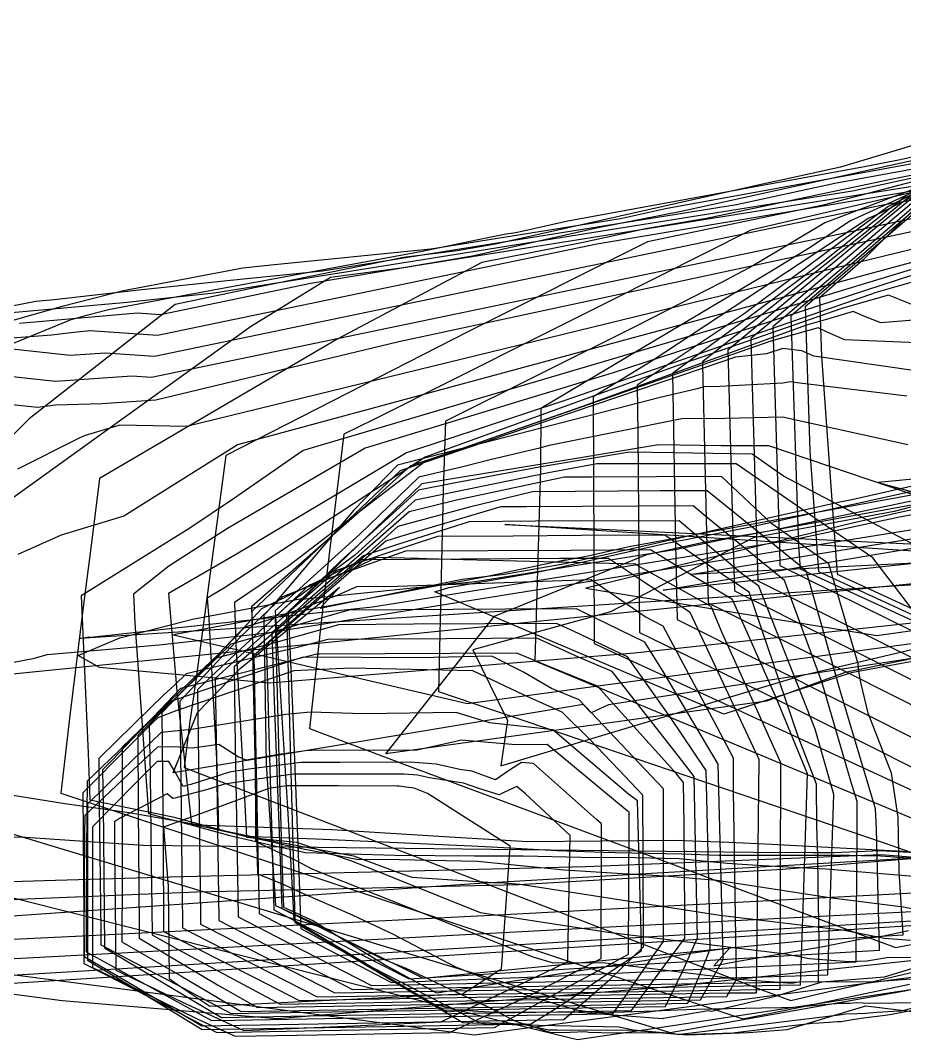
# Model space of a CAD drawing. Extents: x 0 to 174, y 0 to 36.
# Drawn here: x 59.19 to 84.94, y 0.09 to 29.75 of the extents above; entities that cross this region are included whole.
import ezdxf

# ---------------------------------------------------------------- set-up
doc = ezdxf.new("R2010")
doc.units = 0
doc.layers.get('0').update_dxf_attribs({"color": 1, "linetype": 'CONTINUOUS'})

msp = doc.modelspace()

# ---------------------------------------------------------------- linework, layer by layer
at = {"color": 4}
for points in [[(95.2233, 29.6962, 169.6), (84.1862, 24.1252, 169.6), (83.8994, 23.9945, 169.6), (77.5603, 19.8199, 169.6), (75.8729, 18.7957, 169.6), (75.8922, 14.2659, 169.6), (75.9034, 11.6144, 169.6), (85.942, 6.97779, 169.6)], [(95.0725, 29.7509, 172.8), (84.4442, 24.3208, 172.8), (80.261, 21.207, 172.8), (77.1464, 19.1381, 172.8), (77.1665, 17.7335, 172.8), (77.2222, 11.9378, 172.8), (80.7099, 10.2433, 172.8), (88.4642, 6.35794, 172.8)], [(90.2849, 27.068, 166.4), (83.3602, 23.9138, 166.4), (82.1364, 23.1079, 166.4), (81.0098, 22.4241, 166.4), (74.3437, 18.4516, 166.4), (74.3396, 16.72, 166.4), (74.1738, 11.1172, 166.4), (85.758, 6.28661, 166.4)], [(87.7534, 26.8819, 147.2), (83.0727, 25.4765, 147.2), (81.393, 25.1063, 147.2), (80.9762, 25.0249, 147.2), (73.0282, 23.2398, 147.2), (71.9145, 23.0484, 147.2), (70.3453, 22.8477, 147.2), (66.0125, 21.9683, 147.2), (63.7026, 21.4842, 147.2), (59.4475, 18.1539, 147.2), (57.6699, 16.376, 147.2)], [(89.3531, 26.4082, 163.2), (82.6108, 23.8603, 163.2), (80.5401, 22.6191, 163.2), (79.5847, 22.1179, 163.2), (77.1363, 20.8576, 163.2), (71.5677, 18.0894, 163.2), (71.5006, 16.071, 163.2), (71.3663, 10.2186, 163.2), (84.3457, 5.82067, 163.2), (87.443, 4.72563, 163.2)], [(87.6267, 26.6421, 198.4), (83.7219, 22.7691, 198.4), (82.4575, 21.6816, 198.4), (82.5141, 19.9681, 198.4), (82.9718, 13.6335, 198.4), (86.9791, 11.7909, 198.4)], [(85.7411, 25.8919, 144), (84.762, 25.6828, 144), (83.8142, 25.4939, 144), (75.1315, 23.9078, 144), (73.7008, 23.5865, 144), (73.5509, 23.5607, 144), (73.3397, 23.5337, 144), (72.7566, 23.4154, 144), (70.8954, 23.0253, 144), (63.3508, 21.6254, 144), (61.7574, 21.3244, 144), (61.1618, 21.1741, 144), (60.6615, 21.0319, 144), (58.0527, 19.9666, 144)], [(88.4153, 26.0106, 137.6), (82.903, 25.0037, 137.6), (80.0415, 24.3804, 137.6), (67.9908, 22.4542, 137.6), (65.2147, 22.1715, 137.6), (62.6429, 21.8953, 137.6), (60.1802, 21.6192, 137.6), (59.6398, 21.5707, 137.6), (58.4876, 21.3502, 137.6)], [(88.4148, 25.8986, 153.6), (84.5391, 25.1186, 153.6), (79.1734, 23.9866, 153.6), (77.4436, 23.6971, 153.6), (75.5738, 23.285, 153.6), (72.6286, 22.7096, 153.6), (68.4358, 20.4806, 153.6), (61.4937, 16.4232, 153.6), (61.2806, 14.7069, 153.6), (61.0162, 12.5935, 153.6), (60.6301, 9.52682, 153.6), (60.3684, 7.26146, 153.6), (78.4104, 1.29311, 153.6), (80.2302, 0.695194, 153.6), (81.9007, 1.03476, 153.6), (85.0794, 1.69879, 153.6)], [(87.1691, 26.0087, 188.8), (83.4129, 22.7808, 188.8), (81.1005, 20.8334, 188.8), (81.2909, 14.4036, 188.8), (81.3061, 13.89, 188.8), (85.2199, 11.9592, 188.8)], [(90.1845, 25.584, 128), (84.9307, 24.7442, 128), (75.9747, 23.236, 128), (63.1884, 20.5762, 128), (61.2285, 20.7148, 128), (60.7531, 20.6727, 128), (60.1002, 20.5905, 128), (54.3592, 20.1523, 128)], [(85.325, 25.7035, 150.4), (78.4834, 24.1957, 150.4), (75.9629, 23.7033, 150.4), (72.3557, 22.8931, 150.4), (70.2781, 22.536, 150.4), (68.2219, 22.2731, 150.4), (65.8929, 20.8314, 150.4), (57.7658, 14.9883, 150.4)], [(91.2862, 25.5535, 124.8), (84.3045, 24.3777, 124.8), (63.1005, 19.9668, 124.8), (61.6617, 20.0686, 124.8), (60.6476, 19.9996, 124.8), (58.1418, 20.2659, 124.8)], [(87.8353, 25.7428, 134.4), (83.4225, 24.7816, 134.4), (64.8383, 21.8111, 134.4), (63.9367, 21.7192, 134.4), (63.1014, 21.6295, 134.4), (62.3016, 21.5398, 134.4), (58.8327, 21.2289, 134.4)], [(86.1147, 25.7523, 140.8), (77.9706, 24.2646, 140.8), (76.6606, 23.9792, 140.8), (71.1432, 23.0973, 140.8), (66.4927, 22.6237, 140.8), (65.6734, 22.5357, 140.8), (62.1925, 21.878, 140.8), (60.4055, 21.4273, 140.8), (58.9046, 21.0005, 140.8)], [(86.6241, 25.6711, 185.6), (81.1053, 21.027, 185.6), (80.4632, 20.4954, 185.6), (80.5025, 19.1001, 185.6), (80.6632, 13.4447, 185.6), (86.1584, 10.7025, 185.6)], [(86.2858, 25.3456, 156.8), (82.5698, 24.375, 156.8), (77.456, 23.3061, 156.8), (72.2444, 20.6962, 156.8), (65.1736, 17.0861, 156.8), (64.3117, 10.6114, 156.8), (64.1141, 9.28035, 156.8), (63.9605, 8.01259, 156.8), (80.75, 1.54402, 156.8), (81.6231, 1.22821, 156.8), (82.475, 1.42864, 156.8), (84.0639, 1.7939, 156.8), (94.3194, 4.20702, 156.8)], [(86.0791, 25.333, 182.4), (83.7864, 23.4589, 182.4), (79.7924, 20.1572, 182.4), (79.9501, 14.4108, 182.4), (79.9842, 13.1518, 182.4), (91.0472, 7.59928, 182.4)], [(86.5559, 25.3771, 192), (81.6284, 21.1388, 192), (81.8489, 14.4613, 192), (81.8973, 13.7914, 192), (90.407, 9.87839, 192)], [(90.2556, 25.0709, 121.6), (82.8232, 23.4786, 121.6), (63.0125, 19.3575, 121.6), (62.4412, 19.3979, 121.6), (60.2191, 19.2467, 121.6), (54.7285, 19.8302, 121.6)], [(86.8035, 25.1828, 131.2), (70.7049, 22.6095, 131.2), (67.645, 22.0942, 131.2), (63.2763, 21.1855, 131.2), (62.6067, 21.2328, 131.2), (59.169, 20.9283, 131.2)], [(86.0272, 24.944, 160), (80.4574, 23.6449, 160), (76.3589, 21.5796, 160), (74.2732, 20.5376, 160), (69.4879, 18.139, 160), (68.6078, 17.7132, 160), (68.0264, 12.9425, 160), (67.6081, 9.1424, 160), (70.5119, 8.04493, 160), (77.6513, 5.3928, 160), (84.6727, 2.77512, 160), (85.5014, 2.92502, 160)], [(85.5341, 24.9956, 179.2), (83.9203, 23.6765, 179.2), (79.1984, 19.9333, 179.2), (79.0764, 19.8359, 179.2), (79.053, 19.8185, 179.2), (79.0549, 19.7377, 179.2), (79.2145, 12.804, 179.2), (83.3317, 10.7437, 179.2), (90.3807, 7.19141, 179.2)], [(84.9891, 24.6582, 176), (82.5633, 22.72, 176), (80.6165, 21.2703, 176), (78.1771, 19.4788, 176), (78.2688, 14.508, 176), (78.3115, 12.3169, 176), (88.2352, 7.34301, 176)], [(89.2477, 24.4774, 118.4), (70.2078, 20.3962, 118.4), (63.1382, 18.697, 118.4), (61.5664, 18.5923, 118.4), (60.2183, 18.5513, 118.4), (59.6937, 18.4858, 118.4), (55.5291, 18.9252, 118.4)], [(85.1389, 24.0731, 195.2), (82.0429, 21.4102, 195.2), (82.1815, 17.2147, 195.2), (82.4346, 13.7125, 195.2), (90.5708, 9.97118, 195.2)], [(85.455, 23.1603, 115.2), (81.7493, 22.254, 115.2), (64.0338, 17.9314, 115.2), (62.0866, 17.9756, 115.2), (61.0488, 17.6578, 115.2), (60.8866, 17.5859, 115.2), (59.1062, 16.6931, 115.2)], [(85.9311, 22.9187, 112), (65.5187, 17.4003, 112), (65.4045, 17.3283, 112), (62.2084, 15.3262, 112), (60.3807, 14.7664, 112), (59.1155, 14.2058, 112)], [(86.1984, 22.8222, 108.8), (80.6924, 21.1574, 108.8), (67.4299, 17.2353, 108.8), (65.4012, 15.8261, 108.8), (64.1254, 14.9689, 108.8), (60.9603, 13.0075, 108.8), (61.165, 8.42561, 108.8), (61.2107, 7.07042, 108.8), (63.6364, 6.57277, 108.8), (64.4959, 6.34118, 108.8), (65.7306, 6.00739, 108.8), (67.7946, 5.93425, 108.8), (72.3287, 5.72883, 108.8), (72.9084, 5.69725, 108.8), (74.8245, 5.59492, 108.8), (76.1701, 5.54023, 108.8), (76.5136, 5.53531, 108.8), (78.4514, 5.49457, 108.8), (79.528, 5.4607, 108.8), (80.4069, 5.45588, 108.8), (83.2407, 5.45856, 108.8), (83.3295, 5.45802, 108.8), (83.6695, 5.45037, 108.8), (83.9856, 5.44852, 108.8), (84.2388, 5.44246, 108.8), (84.5196, 5.41471, 108.8), (84.7259, 5.40144, 108.8), (86.1041, 5.32551, 108.8)], [(85.1694, 22.3317, 105.6), (76.4512, 19.4973, 105.6), (69.2344, 17.3007, 105.6), (65.2246, 14.9592, 105.6), (63.5155, 13.8643, 105.6), (62.4841, 13.0492, 105.6), (62.5304, 12.2131, 105.6), (62.9187, 6.67093, 105.6), (63.2081, 6.59124, 105.6), (63.5803, 6.50014, 105.6), (63.7433, 6.45702, 105.6), (65.2924, 6.03007, 105.6), (66.5933, 5.72493, 105.6), (67.2732, 5.58279, 105.6), (67.3681, 5.56142, 105.6), (67.4804, 5.53632, 105.6), (70.106, 5.45372, 105.6), (72.4146, 5.44106, 105.6), (73.3831, 5.44198, 105.6), (73.8268, 5.43924, 105.6), (75.5257, 5.40101, 105.6), (77.1048, 5.39178, 105.6), (78.3701, 5.36152, 105.6), (79.7728, 5.22285, 105.6), (80.8037, 5.15658, 105.6), (82.6434, 5.05523, 105.6), (85.1939, 4.84535, 105.6)], [(85.4919, 22.2256, 102.4), (84.7535, 22.0163, 102.4), (84.1401, 21.8429, 102.4), (75.0485, 18.6917, 102.4), (70.4391, 17.1699, 102.4), (65.4345, 14.1853, 102.4), (63.5032, 13.0719, 102.4), (63.7564, 10.1262, 102.4), (64.1797, 6.36197, 102.4), (64.2618, 6.34573, 102.4), (64.3076, 6.33657, 102.4), (64.3241, 6.33322, 102.4), (64.5292, 6.28852, 102.4), (67.382, 5.65413, 102.4), (68.9898, 5.34226, 102.4), (70.2241, 5.33505, 102.4), (72.5014, 5.28058, 102.4), (75.0261, 5.03099, 102.4), (76.8814, 4.91172, 102.4), (77.965, 4.85203, 102.4), (79.4672, 4.72841, 102.4), (82.818, 4.21129, 102.4), (84.9034, 3.95654, 102.4), (86.5464, 3.63285, 102.4)], [(85.293, 21.4292, 99.2), (84.853, 21.5984, 99.2), (84.4674, 21.7518, 99.2), (83.8173, 21.5679, 99.2), (83.1091, 21.3623, 99.2), (78.3069, 19.6969, 99.2), (70.9769, 17.0402, 99.2), (65.1336, 13.2422, 99.2), (64.6332, 12.9412, 99.2), (64.6762, 12.3381, 99.2), (64.726, 11.4199, 99.2), (64.9089, 8.06702, 99.2), (64.9593, 6.20808, 99.2), (66.6326, 5.85436, 99.2), (68.8908, 5.43881, 99.2), (70.2793, 4.92473, 99.2), (70.5881, 4.81928, 99.2), (72.9592, 4.66686, 99.2), (73.2866, 4.64883, 99.2), (73.7404, 4.61148, 99.2), (79.5616, 3.71312, 99.2), (83.1844, 3.27057, 99.2), (84.353, 3.04035, 99.2), (85.105, 2.98418, 99.2)], [(87.4724, 21.2105, 96), (84.2463, 20.9464, 96), (83.7946, 21.1259, 96), (83.4429, 21.2779, 96), (82.6919, 21.0602, 96), (82.0774, 20.8852, 96), (75.5306, 18.504, 96), (70.9779, 16.9115, 96), (67.0045, 13.8741, 96), (65.423, 12.8111, 96), (65.4613, 11.5878, 96), (65.7093, 7.2994, 96), (65.7744, 5.9813, 96), (67.2353, 5.83955, 96), (68.8365, 5.29264, 96), (72.5842, 3.7892, 96), (76.3052, 3.21495, 96), (81.4654, 2.5846, 96), (82.1595, 2.44785, 96), (83.3175, 2.36137, 96), (83.84, 2.38039, 96), (84.4738, 2.49337, 96), (85.9057, 2.4835, 96)], [(85.5277, 20.355, 92.8), (83.201, 20.4571, 92.8), (82.7062, 20.6717, 92.8), (82.4184, 20.804, 92.8), (81.56, 20.5594, 92.8), (81.0447, 20.413, 92.8), (73.3178, 17.7297, 92.8), (71.8062, 17.2076, 92.8), (70.5492, 16.7835, 92.8), (69.3326, 15.683, 92.8), (65.9191, 12.6815, 92.8), (66.0327, 8.90039, 92.8), (66.041, 5.85648, 92.8), (67.1988, 5.30786, 92.8), (67.6966, 5.04865, 92.8), (74.1084, 2.49908, 92.8), (74.7079, 2.32608, 92.8), (76.1553, 2.33731, 92.8), (79.7464, 1.89863, 92.8), (79.966, 1.85535, 92.8), (81.5299, 1.73856, 92.8), (81.7041, 1.7449, 92.8), (81.9155, 1.78258, 92.8), (83.9679, 1.76842, 92.8), (85.1265, 1.85457, 92.8)], [(85.2551, 19.5498, 89.6), (82.2902, 19.9795, 89.6), (81.9476, 20.1332, 89.6), (81.3949, 20.2015, 89.6), (80.9117, 20.0494, 89.6), (80.0096, 19.9525, 89.6), (78.4743, 19.4223, 89.6), (70.2734, 16.6553, 89.6), (70.254, 16.6377, 89.6), (65.9326, 12.5527, 89.6), (65.9397, 12.1433, 89.6), (65.9509, 11.3339, 89.6), (66.0378, 7.44098, 89.6), (66.0933, 4.91086, 89.6), (66.8658, 4.6022, 89.6), (67.2495, 4.42007, 89.6), (68.849, 3.7225, 89.6), (70.0257, 3.16492, 89.6), (71.8638, 2.20782, 89.6), (74.0219, 1.34967, 89.6), (75.3758, 0.958987, 89.6), (75.7928, 0.898927, 89.6), (76.2107, 0.872062, 89.6), (76.4709, 0.891313, 89.6), (77.647, 0.931632, 89.6), (78.3284, 0.954994, 89.6), (78.8571, 0.973117, 89.6), (80.7656, 1.01223, 89.6), (81.3551, 1.02431, 89.6), (81.6895, 1.03116, 89.6), (82.7027, 1.11967, 89.6), (83.0595, 1.15084, 89.6), (83.3528, 1.1517, 89.6), (83.5389, 1.16553, 89.6), (83.9246, 1.15345, 89.6), (84.6303, 1.15564, 89.6), (85.2213, 1.16706, 89.6)], [(84.9998, 18.8137, 86.4), (81.8134, 19.2039, 86.4), (81.6184, 19.2279, 86.4), (81.3867, 19.1912, 86.4), (79.5573, 19.0987, 86.4), (79.1048, 19.0855, 86.4), (78.8948, 19.0304, 86.4), (77.8215, 18.778, 86.4), (70.1731, 16.8064, 86.4), (68.9027, 15.5003, 86.4), (66.6537, 12.8449, 86.4), (66.2836, 12.4352, 86.4), (66.3533, 8.11451, 86.4), (66.6245, 3.99252, 86.4), (67.724, 3.48771, 86.4), (68.4862, 3.07319, 86.4), (69.7186, 2.44775, 86.4), (70.3999, 2.17555, 86.4), (72.3825, 1.23449, 86.4), (72.6533, 1.11639, 86.4), (72.8526, 1.02198, 86.4), (73.5895, 0.638261, 86.4), (73.9855, 0.496428, 86.4), (74.3041, 0.429612, 86.4), (74.5719, 0.373454, 86.4), (74.8284, 0.372739, 86.4), (76.9823, 0.364018, 86.4), (77.0396, 0.364725, 86.4), (77.0405, 0.364736, 86.4), (78.3436, 0.247007, 86.4), (78.3485, 0.246564, 86.4), (78.4023, 0.248336, 86.4), (79.1223, 0.335259, 86.4), (83.0326, 0.811647, 86.4), (83.2305, 0.835751, 86.4), (83.5648, 0.848375, 86.4), (83.7974, 0.864089, 86.4), (84.1247, 0.886208, 86.4), (84.7801, 0.926372, 86.4), (84.8154, 0.928535, 86.4), (84.839, 0.932141, 86.4), (85.5115, 1.09955, 86.4)], [(85.029, 17.3952, 83.2), (81.3806, 18.2078, 83.2), (79.7147, 18.169, 83.2), (78.4555, 18.1545, 83.2), (74.5914, 17.3792, 83.2), (74.2649, 17.2947, 83.2), (72.8668, 16.9661, 83.2), (72.0729, 16.7577, 83.2), (70.7893, 16.4559, 83.2), (69.0667, 14.7847, 83.2), (66.6146, 12.5639, 83.2), (66.9729, 6.82656, 83.2), (67.0887, 4.83407, 83.2), (67.1565, 3.56065, 83.2), (67.611, 3.28467, 83.2), (67.8886, 3.12435, 83.2), (69.4463, 2.18751, 83.2), (71.0514, 1.36748, 83.2), (71.5327, 1.11197, 83.2), (71.7627, 1.00636, 83.2), (72.5399, 0.583711, 83.2), (73.8881, 0.546144, 83.2), (74.5403, 0.321239, 83.2), (74.6439, 0.299338, 83.2), (75.2014, 0.302307, 83.2), (75.6408, 0.322998, 83.2), (75.7396, 0.302249, 83.2), (76.4743, 0.284424, 83.2), (77.478, 0.296812, 83.2), (77.7956, 0.300732, 83.2), (78.3365, 0.251868, 83.2), (78.4702, 0.239785, 83.2), (79.9356, 0.288105, 83.2), (81.6647, 0.496831, 83.2), (82.2542, 0.567999, 83.2), (82.4474, 0.581056, 83.2), (82.7427, 0.601009, 83.2), (82.9717, 0.615044, 83.2), (83.0815, 0.621772, 83.2), (83.4736, 0.681545, 83.2), (83.7366, 0.72163, 83.2), (84.4468, 0.810464, 83.2), (85.2758, 0.967012, 83.2)], [(85.7128, 15.7736, 80), (80.9828, 17.3662, 80), (79.6008, 17.369, 80), (77.769, 17.3961, 80), (75.4416, 17.0153, 80), (70.8776, 16.264, 80), (67.3788, 12.8903, 80), (66.985, 12.5279, 80), (67.0352, 11.5109, 80), (67.1143, 9.71618, 80), (67.281, 5.50691, 80), (67.3561, 3.31929, 80), (68.6098, 2.64666, 80), (72.077, 0.591946, 80), (72.6118, 0.568664, 80), (72.7309, 0.546407, 80), (74.2831, 0.507588, 80), (76.6259, 0.461286, 80), (77.0424, 0.374818, 80), (78.2234, 0.265129, 80), (78.3582, 0.236645, 80), (78.4191, 0.244894, 80), (78.47, 0.235733, 80), (78.5507, 0.23673, 80), (78.592, 0.233006, 80), (78.8764, 0.242387, 80), (80.3905, 0.292312, 80), (81.5172, 0.38335, 80), (83.8041, 1.07502, 80), (85.1572, 0.912052, 80)], [(85.533, 14.3264, 76.8), (81.4096, 16.4909, 76.8), (80.5022, 17.1281, 76.8), (78.2084, 17.166, 76.8), (76.9297, 17.1871, 76.8), (74.3007, 16.7494, 76.8), (71.769, 16.2783, 76.8), (70.7864, 16.0782, 76.8), (68.5069, 14.0011, 76.8), (66.9395, 12.4928, 76.8), (67.0132, 10.0321, 76.8), (67.1788, 3.94497, 76.8), (67.1861, 3.61574, 76.8), (67.188, 3.50271, 76.8), (67.2872, 3.44043, 76.8), (67.3254, 3.41865, 76.8), (71.6155, 0.90285, 76.8), (72.1115, 0.942167, 76.8), (72.359, 0.925201, 76.8), (72.8676, 0.897268, 76.8), (75.4383, 0.892114, 76.8), (77.8877, 0.704036, 76.8), (77.9137, 0.709695, 76.8), (79.2163, 0.938417, 76.8), (79.3189, 0.919852, 76.8), (81.1762, 1.35847, 76.8), (82.5344, 1.77067, 76.8), (84.3494, 1.91732, 76.8), (85.6502, 2.31072, 76.8)], [(86.7866, 10.4803, 73.6), (84.0105, 14.1057, 73.6), (82.3271, 15.2667, 73.6), (80.0373, 16.8464, 73.6), (79.4672, 16.8459, 73.6), (75.9735, 16.8423, 73.6), (74.57, 16.5811, 73.6), (70.6888, 15.7909, 73.6), (68.9185, 14.1778, 73.6), (67.0807, 12.8178, 73.6), (66.6096, 12.3908, 73.6), (66.7053, 8.64905, 73.6), (66.7749, 6.3116, 73.6), (66.8065, 5.29626, 73.6), (66.8509, 3.94158, 73.6), (67.7267, 3.54218, 73.6), (68.5518, 3.03174, 73.6), (69.8388, 2.25019, 73.6), (71.3119, 1.4512, 73.6), (73.188, 1.74077, 73.6), (78.8372, 2.62719, 73.6), (79.8442, 2.76137, 73.6), (79.3805, 2.23706, 73.6), (80.036, 2.36484, 73.6), (82.5664, 2.80041, 73.6), (83.6813, 3.02453, 73.6), (84.2878, 3.10313, 73.6), (85.0464, 3.26823, 73.6)], [(90.9267, 12.1639, 150.4), (83.3778, 10.7682, 150.4), (79.6767, 9.56067, 150.4), (71.2615, 13.1257, 150.4), (71.6712, 13.2484, 150.4), (74.2447, 13.6935, 150.4), (77.9156, 14.517, 150.4), (80.4456, 15.0114, 150.4), (87.1763, 16.4962, 150.4)], [(88.5714, 12.5746, 140.8), (77.0712, 11.3407, 140.8), (66.4493, 10.4584, 140.8), (61.4974, 10.9196, 140.8), (60.872, 11.2691, 140.8), (62.0894, 11.7776, 140.8), (62.9216, 12, 140.8), (64.2015, 12.3298, 140.8), (67.3404, 12.9219, 140.8), (67.4893, 12.9174, 140.8), (72.4325, 13.4256, 140.8), (78.3049, 14.3615, 140.8), (79.7692, 14.6745, 140.8), (87.9, 16.1597, 140.8)], [(94.8987, 13.9436, 137.6), (60.9288, 11.7601, 137.6), (61.1903, 11.8139, 137.6), (61.2418, 11.7971, 137.6), (63.7202, 12.075, 137.6), (66.2416, 12.3457, 137.6), (69.4465, 12.6828, 137.6), (81.7064, 14.6425, 137.6), (84.7908, 15.3065, 137.6), (90.249, 16.3031, 137.6)], [(86.0397, 11.3129, 147.2), (76.3168, 9.83694, 147.2), (75.8089, 9.59507, 147.2), (75.5773, 9.84305, 147.2), (63.6402, 7.85548, 147.2), (64.3527, 9.60509, 147.2), (65.5951, 10.8935, 147.2), (68.482, 13.2584, 147.2), (67.9255, 12.6492, 147.2), (72.0578, 13.4897, 147.2), (73.2902, 13.6349, 147.2), (75.0557, 13.9449, 147.2), (83.0481, 15.7398, 147.2), (83.3963, 15.8062, 147.2), (85.6307, 16.3134, 147.2)], [(89.3036, 12.1716, 144), (72.2104, 9.86627, 144), (63.6465, 11.8646, 144), (63.7029, 11.8874, 144), (65.114, 12.1527, 144), (72.6968, 13.5598, 144), (74.719, 13.982, 144), (75.0741, 14.0557, 144), (74.9442, 14.0266, 144), (75.7674, 14.1754, 144), (76.9173, 14.4394, 144), (85.5607, 16.0182, 144)], [(58.1786, 7.33191, 112), (60.485, 6.96161, 112), (62.3567, 6.69669, 112), (64.4013, 6.33877, 112), (64.8741, 6.32498, 112), (68.2619, 6.20852, 112), (71.531, 6.00141, 112), (73.9658, 5.85943, 112), (78.2285, 5.89257, 112), (79.8218, 5.8361, 112), (81.0726, 5.77944, 112), (81.2325, 5.77072, 112), (84.8954, 5.57512, 112), (85.8492, 5.48083, 112)], [(57.1238, 6.63514, 150.4), (59.9814, 5.76673, 150.4), (78.1105, 0.300655, 150.4), (85.0501, 1.52675, 150.4)], [(52.7881, 6.1192, 115.2), (59.3457, 5.98493, 115.2), (62.7679, 5.74432, 115.2), (80.5392, 5.54559, 115.2), (82.2789, 5.53851, 115.2), (82.8813, 5.53631, 115.2), (84.2238, 5.59481, 115.2), (93.4404, 5.07195, 115.2), (95.7788, 4.8697, 115.2), (98.3579, 4.53327, 115.2), (103.598, 4.38652, 115.2), (104.692, 4.33246, 115.2), (110.412, 3.06716, 115.2), (113.894, 2.37599, 115.2), (122.451, 0.761479, 115.2), (126.272, 0.717859, 115.2), (130.129, 0.777793, 115.2), (133.581, 0.845946, 115.2), (138.002, 2.85352, 115.2)], [(53.7326, 3.95315, 121.6), (64.3183, 4.39344, 121.6), (73.7038, 4.60223, 121.6), (81.3791, 5.05343, 121.6), (85.4766, 5.39065, 121.6), (91.4858, 5.2533, 121.6), (94.6508, 5.01558, 121.6), (96.5692, 4.94429, 121.6), (97.7133, 4.92101, 121.6), (98.2037, 4.93234, 121.6), (98.6771, 4.94331, 121.6), (99.6065, 4.7949, 121.6), (101.658, 4.6972, 121.6), (102.695, 4.64942, 121.6), (120.25, 1.57028, 121.6), (120.591, 1.51031, 121.6), (120.798, 1.46734, 121.6), (130.261, 1.2999, 121.6), (131.149, 1.28814, 121.6), (134.415, 2.65948, 121.6), (139.133, 4.62002, 121.6)], [(54.088, 5.44903, 147.2), (73.2585, 0.616503, 147.2), (75.4126, 0.089874, 147.2), (77.7353, 0.429844, 147.2), (87.55, 1.92011, 147.2)], [(56.5937, 3.52894, 124.8), (72.4051, 4.63028, 124.8), (87.2206, 5.49529, 124.8), (91.2236, 5.34655, 124.8), (95.12, 5.26727, 124.8), (96.7902, 5.30583, 124.8), (98.4025, 5.34319, 124.8), (98.9927, 5.24895, 124.8), (100.545, 4.84571, 124.8), (104.8, 4.11028, 124.8), (106.544, 3.86717, 124.8), (111.143, 3.16425, 124.8), (113.957, 2.69929, 124.8), (117.204, 2.14165, 124.8), (120.202, 1.64066, 124.8), (126.327, 1.67379, 124.8), (130.732, 1.63034, 124.8), (135.23, 3.5453, 124.8), (138.59, 4.9816, 124.8)], [(57.9891, 4.65983, 118.4), (59.8879, 4.71714, 118.4), (63.5555, 4.82911, 118.4), (75.652, 5.12313, 118.4), (84.2505, 5.47804, 118.4), (87.0438, 5.2563, 118.4), (97.715, 4.67127, 118.4), (97.9801, 4.65722, 118.4), (98.7745, 4.63385, 118.4), (103.936, 4.4631, 118.4), (105.624, 4.16655, 118.4), (106.998, 3.88126, 118.4), (112.978, 2.75146, 118.4), (121.522, 1.11815, 118.4), (130.185, 1.0204, 118.4), (132.253, 1.00179, 118.4), (133.395, 1.54042, 118.4), (139.68, 4.20321, 118.4)], [(51.1363, 2.63399, 128), (61.1958, 3.12263, 128), (73.4674, 3.73915, 128), (98.2152, 5.04589, 128), (98.9414, 5.02539, 128), (99.4052, 5.0027, 128), (99.7626, 4.90987, 128), (115.436, 2.20066, 128), (119.235, 1.67111, 128), (122.929, 1.6726, 128), (129.87, 1.66373, 128), (132.309, 2.70876, 128), (138.037, 5.21704, 128)], [(51.0001, 2.0221, 131.2), (76.1583, 3.35898, 131.2), (94.171, 4.27548, 131.2), (99.6195, 4.53865, 131.2), (113.564, 2.18045, 131.2), (117.608, 1.49542, 131.2), (125.002, 1.39843, 131.2), (128.729, 1.34093, 131.2), (134.54, 3.69487, 131.2), (137.458, 4.85239, 131.2)], [(58.3476, 1.69347, 137.6), (61.5628, 1.90122, 137.6), (95.5298, 4.08457, 137.6), (99.0675, 4.302, 137.6), (99.3499, 4.32259, 137.6), (99.6067, 4.34455, 137.6), (99.9226, 4.27019, 137.6), (100.529, 4.12652, 137.6), (110.34, 1.78402, 137.6), (112.656, 1.29308, 137.6), (120.495, 1.19708, 137.6), (123.586, 1.15603, 137.6), (126.243, 1.12075, 137.6), (135.269, 4.21424, 137.6), (136.418, 4.61418, 137.6)], [(50.5648, 1.45952, 134.4), (91.0854, 3.90453, 134.4)], [(51.1079, 2.45374, 140.8), (60.4073, 1.22343, 140.8), (66.6731, 0.703708, 140.8), (77.9899, 1.62673, 140.8), (89.6331, 2.87527, 140.8)], [(58.8897, 1.99231, 144), (72.4017, 0.232794, 144), (90.5846, 2.62179, 144)]]:
    msp.add_polyline3d(points, dxfattribs=at)
for points in [[(88.0807, 16.3903, 169.6), (88.6178, 16.7329, 169.6), (84.1669, 16.3046, 169.6), (89.5963, 14.829, 169.6), (88.9116, 14.6229, 169.6), (93.9686, 14.7107, 169.6), (95.1242, 14.6763, 169.6), (107.37, 16.163, 169.6), (118.335, 17.4234, 169.6), (119.226, 17.8172, 169.6), (120.342, 19.5181, 169.6), (113.146, 23.4534, 169.6), (111.983, 23.1764, 169.6), (105.75, 24.056, 169.6), (104.993, 24.2057, 169.6), (102.436, 23.5235, 169.6), (99.0745, 21.9397, 169.6)], [(88.4834, 16.2589, 160), (83.4238, 15.1206, 160), (75.6567, 13.227, 160), (84.1321, 11.8463, 160), (86.1178, 12.1284, 160), (91.7917, 13.0258, 160), (97.2829, 13.7133, 160), (108.835, 13.4812, 160), (116.231, 13.3543, 160), (118.55, 13.1341, 160), (118.901, 13.6972, 160), (118.833, 18.4353, 160), (116.244, 19.4483, 160), (113.297, 21.3297, 160), (105.652, 22.4204, 160), (104.195, 22.6433, 160), (103.236, 22.8616, 160), (101.351, 21.714, 160), (97.7055, 19.8478, 160), (92.2136, 17.6359, 160)], [(119.221, 15.9111, 156.8), (118.079, 18.6231, 156.8), (111.994, 20.666, 156.8), (103.799, 22.0192, 156.8), (102.013, 21.4084, 156.8), (97.4149, 19.1035, 156.8), (93.5677, 17.6614, 156.8), (88.4665, 16.4617, 156.8), (84.6285, 15.462, 156.8), (80.5261, 14.6891, 156.8), (76.3772, 12.5353, 156.8), (72.3634, 11.4305, 156.8), (73.3762, 9.38109, 156.8), (73.1793, 8.05525, 156.8), (81.9748, 10.6998, 156.8), (92.2678, 13.1217, 156.8), (98.2405, 14.0503, 156.8), (110.754, 12.2944, 156.8), (119.131, 11.2576, 156.8), (119.204, 11.9887, 156.8)], [(77.436, 14.2044, 153.6), (79.2171, 14.5987, 153.6), (80.9943, 14.8976, 153.6), (86.4171, 16.0413, 153.6), (90.2634, 16.8152, 153.6), (92.1828, 17.2207, 153.6), (95.9102, 18.2537, 153.6), (101.004, 20.5629, 153.6), (103.57, 21.4487, 153.6), (108.225, 20.5755, 153.6), (112.355, 20.0188, 153.6), (118.488, 16.9901, 153.6), (119.586, 15.8345, 153.6), (120.266, 14.673, 153.6), (121.06, 10.3603, 153.6), (108.717, 12.3347, 153.6), (103.159, 13.1546, 153.6), (98.2042, 13.7612, 153.6), (93.5273, 12.8992, 153.6), (83.2058, 10.7771, 153.6), (80.9144, 9.93951, 153.6), (69.832, 8.4088, 153.6), (72.9931, 12.4086, 153.6)], [(85.1079, 14.9235, 134.4), (89.8337, 15.9433, 134.4), (92.6012, 16.4472, 134.4), (96.1361, 16.8473, 134.4), (99.6369, 17.0247, 134.4), (107.898, 15.9511, 134.4), (112.175, 15.0651, 134.4), (119.133, 14.5093, 134.4), (121.987, 14.4333, 134.4), (122.554, 13.8306, 134.4), (123.598, 13.4233, 134.4), (123.82, 13.0678, 134.4), (115.934, 11.4303, 134.4), (113.88, 11.8207, 134.4), (100.523, 14.3102, 134.4), (90.4969, 13.8883, 134.4), (55.2882, 10.3585, 134.4), (59.6051, 11.1941, 134.4), (59.9708, 11.2928, 134.4), (63.236, 11.5825, 134.4), (64.192, 11.688, 134.4), (64.9762, 11.7723, 134.4), (66.3911, 11.9312, 134.4)], [(84.5576, 7.84813, 70.4), (83.872, 9.58781, 70.4), (83.6674, 10.4442, 70.4), (83.6045, 10.8013, 70.4), (83.5829, 11.0259, 70.4), (82.7349, 13.9324, 70.4), (81.0743, 15.1026, 70.4), (79.6044, 16.4766, 70.4), (75.8214, 16.462, 70.4), (75.0318, 16.4581, 70.4), (71.8865, 15.7915, 70.4), (70.5103, 15.4538, 70.4), (67.4562, 12.7817, 70.4), (66.5104, 11.9356, 70.4), (66.572, 10.216, 70.4), (66.651, 8.14066, 70.4), (66.7334, 5.84876, 70.4), (66.8035, 3.90079, 70.4), (70.2992, 2.19091, 70.4), (70.924, 1.87736, 70.4), (81.8511, 2.95844, 70.4), (84.8916, 3.14275, 70.4), (84.779, 4.98147, 70.4), (84.7483, 6.56449, 70.4)], [(88.5535, 15.2121, 131.2), (95.4997, 16.2453, 131.2), (99.9633, 16.4869, 131.2), (108.773, 15.2554, 131.2), (112.529, 14.5514, 131.2), (120.416, 13.976, 131.2), (122.285, 14.0131, 131.2), (124.131, 12.9473, 131.2), (123.603, 13.435, 131.2), (125.324, 11.8692, 131.2), (126.019, 11.9349, 131.2), (125.143, 11.5205, 131.2), (118.298, 11.5949, 131.2), (115.253, 12.1617, 131.2), (100.707, 14.6032, 131.2), (93.6627, 14.3858, 131.2), (78.6909, 13.624, 131.2)], [(83.0572, 10.2517, 67.2), (82.1663, 13.4015, 67.2), (82.1305, 13.5288, 67.2), (82.1227, 13.5816, 67.2), (82.0664, 13.7245, 67.2), (81.9566, 13.8249, 67.2), (79.1872, 16.0632, 67.2), (77.8291, 16.0557, 67.2), (74.1067, 16.0286, 67.2), (72.2655, 15.5875, 67.2), (70.1857, 15.0264, 67.2), (68.618, 13.6267, 67.2), (66.3481, 11.6039, 67.2), (66.3847, 10.4518, 67.2), (66.4299, 8.98091, 67.2), (66.5152, 6.01464, 67.2), (66.5746, 3.86918, 67.2), (67.6179, 3.32536, 67.2), (70.5141, 1.86306, 67.2), (77.9655, 2.32141, 67.2), (84.2097, 2.68871, 67.2), (84.1168, 6.21002, 67.2), (84.0894, 6.80356, 67.2)], [(77.9036, 13.1742, 128), (86.601, 14.6363, 128), (91.9658, 15.4951, 128), (94.5602, 15.6869, 128), (98.5962, 15.8091, 128), (109.356, 14.6428, 128), (112.828, 14.0677, 128), (123.773, 13.3168, 128), (125.1, 11.9923, 128), (122.936, 11.9176, 128), (119.955, 11.8907, 128), (117.117, 12.3068, 128), (101.527, 15.0019, 128), (100.832, 15.1478, 128), (99.313, 15.2636, 128), (97.6985, 15.2778, 128)], [(79.0924, 15.3595, 64), (78.7795, 15.6234, 64), (73.9248, 15.598, 64), (73.1833, 15.5946, 64), (70.2271, 14.7251, 64), (69.8336, 14.5989, 64), (66.7916, 11.967, 64), (65.9872, 11.2711, 64), (66.0408, 8.82743, 64), (66.1196, 5.03753, 64), (66.1344, 4.2298, 64), (66.1425, 3.75687, 64), (66.5752, 3.5332, 64), (69.9992, 1.75512, 64), (74.4552, 1.93146, 64), (83.5298, 2.35165, 64), (83.5583, 6.15959, 64), (83.5528, 7.01932, 64), (83.3721, 7.60895, 64), (82.5413, 10.4736, 64), (81.443, 13.4541, 64)], [(80.2011, 13.6463, 60.8), (78.3691, 15.1911, 60.8), (74.1936, 15.173, 60.8), (72.2592, 15.1627, 60.8), (70.1179, 14.4802, 60.8), (69.1872, 14.1699, 60.8), (66.7796, 12.1138, 60.8), (65.4163, 10.9373, 60.8), (65.4283, 10.118, 60.8), (65.4479, 8.64635, 60.8), (65.5016, 5.4604, 60.8), (65.5297, 3.66374, 60.8), (67.4465, 2.66989, 60.8), (69.4203, 1.66169, 60.8), (79.5469, 1.88196, 60.8), (82.7056, 1.97528, 60.8), (82.8519, 6.35317, 60.8), (82.8718, 7.22085, 60.8), (82.3283, 9.12704, 60.8), (80.6932, 13.2887, 60.8)], [(111.332, 13.2677, 121.6), (113.034, 13.0696, 121.6), (113.21, 13.0678, 121.6), (121.392, 12.2186, 121.6), (125.141, 11.804, 121.6), (124.757, 11.6912, 121.6), (126.41, 10.9948, 121.6), (122.526, 11.8191, 121.6), (122.062, 11.9014, 121.6), (73.2983, 15.0832, 121.6)], [(71.3338, 14.7339, 57.6), (69.714, 14.1952, 57.6), (68.3932, 13.7401, 57.6), (66.9174, 12.4547, 57.6), (65.709, 11.3657, 57.6), (64.8646, 10.6036, 57.6), (64.912, 7.63947, 57.6), (64.972, 3.55808, 57.6), (66.0636, 2.99453, 57.6), (68.8594, 1.55176, 57.6), (70.1139, 1.57263, 57.6), (72.5141, 1.61295, 57.6), (80.2125, 1.74172, 57.6), (82.4001, 1.77786, 57.6), (82.4325, 1.77642, 57.6), (82.4533, 2.99361, 57.6), (82.4162, 4.56488, 57.6), (82.411, 5.44514, 57.6), (82.3801, 6.30445, 57.6), (82.371, 7.52404, 57.6), (81.8381, 8.90636, 57.6), (80.4075, 13.1138, 57.6), (79.3513, 13.8063, 57.6), (77.9552, 14.7687, 57.6), (75.5264, 14.7559, 57.6), (73.536, 14.7455, 57.6)], [(67.5992, 13.3103, 54.4), (64.7465, 10.6576, 54.4), (64.3465, 10.27, 54.4), (64.3872, 7.4693, 54.4), (64.4373, 3.6932, 54.4), (64.4393, 3.55158, 54.4), (64.4406, 3.45002, 54.4), (64.6329, 3.3515, 54.4), (68.3446, 1.44916, 54.4), (76.3904, 1.58917, 54.4), (81.9015, 1.68072, 54.4), (81.9949, 4.20895, 54.4), (82.1087, 7.82731, 54.4), (81.2058, 10.0191, 54.4), (79.9275, 12.9026, 54.4), (78.929, 13.4936, 54.4), (77.5432, 14.3409, 54.4), (75.209, 14.3286, 54.4), (70.4092, 14.3034, 54.4), (70.1319, 14.2083, 54.4), (68.0896, 13.4841, 54.4), (67.6545, 13.3305, 54.4)], [(63.347, 5.87222, 48), (63.3649, 3.23589, 48), (66.0269, 1.8888, 48), (67.3148, 1.23291, 48), (69.1076, 1.26419, 48), (71.3555, 1.30294, 48), (78.5989, 1.42797, 48), (79.8498, 1.44781, 48), (80.6243, 1.45353, 48), (80.7016, 8.20822, 48), (80.7019, 8.24883, 48), (80.686, 8.28349, 48), (78.6969, 12.515, 48), (77.1633, 13.5254, 48), (76.3124, 14.0941, 48), (74.8926, 14.0866, 48), (69.1388, 14.0564, 48), (68.7848, 13.8729, 48), (66.2176, 12.6292, 48), (65.9688, 12.3667, 48), (64.9377, 11.2924, 48), (63.3155, 9.60293, 48)], [(77.1075, 13.9221, 51.2), (72.0944, 14.0557, 51.2), (71.0176, 14.0844, 51.2), (70.7811, 14.091, 51.2), (69.5708, 14.1247, 51.2), (68.7146, 13.7143, 51.2), (66.8234, 12.9799, 51.2), (65.6056, 11.8118, 51.2), (64.7663, 10.9204, 51.2), (63.8393, 9.93651, 51.2), (63.8676, 7.59997, 51.2), (63.9048, 4.11746, 51.2), (63.9102, 3.63449, 51.2), (63.913, 3.34007, 51.2), (64.2476, 3.16894, 51.2), (67.8296, 1.33444, 51.2), (71.9229, 1.40318, 51.2), (81.3165, 1.55823, 51.2), (81.3166, 1.57555, 51.2), (81.3296, 8.14716, 51.2), (80.2676, 10.515, 51.2), (79.6233, 11.9279, 51.2), (79.3076, 12.6907, 51.2), (77.3364, 13.7893, 51.2), (77.139, 13.9, 51.2)], [(63.0283, 3.13592, 44.8), (63.7724, 2.72229, 44.8), (66.7604, 1.12523, 44.8), (70.0391, 1.18264, 44.8), (74.852, 1.26481, 44.8), (79.7646, 1.34817, 44.8), (80.0396, 1.8524, 44.8), (79.9515, 7.33118, 44.8), (79.9581, 8.27995, 44.8), (79.4806, 9.18174, 44.8), (77.9047, 12.1243, 44.8), (77.3803, 12.391, 44.8), (75.8072, 13.4686, 44.8), (70.1827, 13.2762, 44.8), (68.9783, 13.2629, 44.8), (68.4154, 13.015, 44.8), (66.7296, 12.3892, 44.8), (65.7297, 12.0886, 44.8), (64.3212, 10.6351, 44.8), (62.9464, 9.27012, 44.8), (62.9682, 7.81561, 44.8), (63.0026, 5.2373, 44.8), (63.0199, 3.89151, 44.8)], [(75.5574, 12.5437, 41.6), (75.3807, 12.6269, 41.6), (73.3178, 12.6161, 41.6), (68.7533, 12.5921, 41.6), (66.5588, 11.9522, 41.6), (65.7635, 11.7203, 41.6), (65.3197, 11.5957, 41.6), (64.4315, 10.7251, 41.6), (62.6087, 8.93747, 41.6), (62.6265, 6.82308, 41.6), (62.6502, 3.37147, 41.6), (62.6514, 3.16957, 41.6), (62.652, 3.04226, 41.6), (62.8658, 2.9155, 41.6), (64.9366, 1.68406, 41.6), (66.0953, 1.02565, 41.6), (76.0959, 1.19798, 41.6), (78.9973, 1.2463, 41.6), (79.6481, 2.40627, 41.6), (79.6551, 2.42066, 41.6), (79.6524, 2.52875, 41.6), (79.512, 8.10279, 41.6), (77.9084, 10.7995, 41.6), (77.3776, 11.659, 41.6)], [(75.3179, 11.9636, 38.4), (74.8039, 12.1982, 38.4), (70.638, 12.1764, 38.4), (68.4507, 12.1649, 38.4), (66.6259, 11.6509, 38.4), (64.8119, 11.1674, 38.4), (63.1879, 9.5904, 38.4), (62.157, 8.60425, 38.4), (62.1577, 7.89191, 38.4), (62.1573, 6.94923, 38.4), (62.153, 4.75151, 38.4), (62.147, 2.9331, 38.4), (63.8641, 1.94291, 38.4), (65.617, 0.911016, 38.4), (72.9608, 1.03777, 38.4), (78.6234, 1.15199, 38.4), (79.1644, 2.44896, 38.4), (79.2785, 2.72788, 38.4), (79.2424, 4.28987, 38.4), (79.1582, 7.92596, 38.4), (78.1046, 9.49269, 38.4), (76.8727, 11.2307, 38.4)], [(75.4396, 11.216, 35.2), (74.2273, 11.7696, 35.2), (71.591, 11.7557, 35.2), (68.1481, 11.7376, 35.2), (67.2558, 11.4981, 35.2), (64.0219, 10.7376, 35.2), (63.686, 10.4157, 35.2), (63.5613, 10.2958, 35.2), (63.3731, 10.1207, 35.2), (62.9794, 9.74613, 35.2), (61.4783, 8.26988, 35.2), (61.4796, 7.89128, 35.2), (61.4802, 7.62216, 35.2), (61.5064, 5.48534, 35.2), (61.531, 3.25915, 35.2), (61.5344, 3.06549, 35.2), (61.5379, 2.84807, 35.2), (63.9249, 1.59201, 35.2), (65.1463, 0.95136, 35.2), (65.2278, 0.909042, 35.2), (65.3318, 0.854484, 35.2), (65.8365, 0.862528, 35.2), (77.9802, 1.05785, 35.2), (78.4798, 2.0883, 35.2), (78.9038, 3.05064, 35.2), (78.8386, 6.27372, 35.2), (78.8087, 7.75021, 35.2), (78.3556, 8.34097, 35.2), (76.4269, 10.8027, 35.2)], [(75.9967, 10.3748, 32), (74.6125, 10.9417, 32), (73.6505, 11.3409, 32), (67.8886, 11.3106, 32), (67.877, 11.3106, 32), (67.8454, 11.3104, 32), (67.8197, 11.3039, 32), (63.8547, 10.311, 32), (61.8679, 8.22644, 32), (61.5869, 7.93949, 32), (61.5951, 7.42079, 32), (61.6023, 6.92391, 32), (61.6238, 4.8972, 32), (61.6439, 2.75627, 32), (62.474, 2.26863, 32), (65.0468, 0.735069, 32), (68.0806, 0.788709, 32), (74.2048, 0.890619, 32), (76.0936, 0.920525, 32), (76.9889, 0.936467, 32), (77.6011, 1.77447, 32), (78.5418, 3.04201, 32), (78.5394, 3.90873, 32), (78.5305, 4.9066, 32), (78.5178, 6.33148, 32), (78.4989, 7.56973, 32), (78.2962, 7.82286, 32)], [(62.247, 8.66635, 28.8), (61.1339, 7.60626, 28.8), (61.1272, 6.693, 28.8), (61.1168, 5.5277, 28.8), (61.1127, 3.88644, 28.8), (61.1076, 2.64812, 28.8), (63.9399, 1.09398, 28.8), (64.7617, 0.643286, 28.8), (65.4314, 0.655563, 28.8), (68.586, 0.709511, 28.8), (75.138, 0.823736, 28.8), (75.2373, 0.825467, 28.8), (76.1443, 0.839933, 28.8), (76.4459, 0.843983, 28.8), (76.7656, 1.28519, 28.8), (77.5958, 2.49473, 28.8), (77.9154, 2.94596, 28.8), (77.9177, 6.42227, 28.8), (77.9184, 7.38785, 28.8), (77.7302, 7.58523, 28.8), (75.4601, 9.98211, 28.8), (74.6531, 10.3125, 28.8), (73.837, 10.7821, 28.8), (72.9145, 11.2463, 28.8), (70.8138, 11.2047, 28.8), (67.4242, 11.2219, 28.8), (66.5278, 10.9298, 28.8), (64.7098, 10.322, 28.8), (63.5973, 9.93727, 28.8)], [(74.9663, 9.6173, 25.6), (73.8408, 10.1198, 25.6), (72.3644, 10.8263, 25.6), (68.8042, 10.9019, 25.6), (67.1565, 10.818, 25.6), (63.7506, 9.67163, 25.6), (63.1922, 9.4575, 25.6), (63.048, 9.31767, 25.6), (62.3796, 8.64626, 25.6), (61.0161, 7.27472, 25.6), (61.0336, 4.86131, 25.6), (61.0464, 2.51314, 25.6), (62.0243, 1.94432, 25.6), (64.4768, 0.495363, 25.6), (70.1215, 0.591157, 25.6), (75.0108, 0.674109, 25.6), (76.3508, 1.84053, 25.6), (77.3324, 2.79107, 25.6), (77.3207, 5.41234, 25.6), (77.3171, 7.20587, 25.6), (76.6139, 7.93991, 25.6), (75.773, 8.82345, 25.6)], [(67.6386, 9.62369, 22.4), (66.9218, 9.55368, 22.4), (64.1747, 9.11549, 22.4), (63.2889, 9.03113, 22.4), (62.1645, 7.94243, 22.4), (61.1463, 6.94444, 22.4), (61.1489, 5.66225, 22.4), (61.1492, 3.82133, 22.4), (61.1479, 2.97583, 22.4), (61.1459, 2.40586, 22.4), (62.6417, 1.5079, 22.4), (64.4827, 0.385815, 22.4), (69.8307, 0.475287, 22.4), (74.0502, 0.548468, 22.4), (74.9895, 1.12227, 22.4), (76.7246, 2.30234, 22.4), (77.1056, 2.55266, 22.4), (77.2796, 2.68073, 22.4), (77.2541, 3.58014, 22.4), (77.1557, 7.03888, 22.4), (76.8959, 7.23759, 22.4), (74.6981, 9.10354, 22.4), (72.8552, 9.30941, 22.4), (71.8806, 9.60691, 22.4), (69.1703, 9.56858, 22.4)], [(66.7167, 8.38742, 19.2), (65.7663, 8.22, 19.2), (65.5371, 8.31671, 19.2), (64.9748, 8.67415, 19.2), (64.2016, 8.56898, 19.2), (63.6703, 8.60748, 19.2), (63.1878, 8.60495, 19.2), (62.1887, 7.66471, 19.2), (61.0666, 6.61309, 19.2), (61.0629, 6.05008, 19.2), (61.0501, 4.66336, 19.2), (61.0455, 2.9464, 19.2), (61.0418, 2.30846, 19.2), (62.2025, 1.71452, 19.2), (64.9097, 0.296749, 19.2), (67.9637, 0.350998, 19.2), (72.9927, 0.438617, 19.2), (74.353, 1.19466, 19.2), (75.0187, 1.55532, 19.2), (76.5073, 2.36734, 19.2), (76.8935, 2.5792, 19.2), (76.9187, 6.4464, 19.2), (76.9194, 6.70537, 19.2), (76.8602, 6.75198, 19.2), (74.5293, 8.67613, 19.2), (73.6171, 8.67211, 19.2), (72.0218, 8.80081, 19.2), (71.8301, 8.75622, 19.2), (70.7319, 8.51081, 19.2), (70.7155, 8.51217, 19.2), (67.6682, 8.4998, 19.2), (67.6136, 8.4999, 19.2), (67.5653, 8.49998, 19.2)], [(65.2824, 7.87217, 16), (64.153, 7.51483, 16), (64.0362, 7.48398, 16), (63.9368, 7.45428, 16), (63.6815, 7.90992, 16), (63.5156, 8.18322, 16), (63.3117, 8.17995, 16), (63.1747, 8.17923, 16), (62.5557, 7.56613, 16), (61.2901, 6.28328, 16), (61.2971, 4.3056, 16), (61.2971, 2.19295, 16), (62.2249, 1.7312, 16), (64.3571, 0.686564, 16), (65.4423, 0.186428, 16), (67.8569, 0.228647, 16), (71.6832, 0.296113, 16), (74.0706, 1.39975, 16), (76.1028, 2.451, 16), (76.1101, 5.9498, 16), (76.1109, 6.3689, 16), (75.9688, 6.49225, 16), (74.1338, 8.12304, 16), (73.7827, 8.15696, 16), (73.4295, 7.93212, 16), (73.0228, 7.65261, 16), (72.3381, 7.89974, 16), (71.9912, 7.95518, 16), (71.2943, 8.10208, 16), (70.5414, 8.16453, 16), (68.4958, 8.15622, 16), (67.8905, 8.15725, 16), (67.3561, 8.15816, 16), (65.846, 7.95786, 16)], [(65.1365, 7.5259, 12.8), (64.6435, 7.36992, 12.8), (63.7576, 7.13591, 12.8), (63.6946, 7.1171, 12.8), (63.6273, 7.10637, 12.8), (63.4656, 7.23949, 12.8), (62.0786, 6.52052, 12.8), (61.9292, 6.43039, 12.8), (61.931, 6.19757, 12.8), (61.9334, 5.60292, 12.8), (61.9647, 3.14174, 12.8), (61.9735, 2.11217, 12.8), (63.8974, 1.18784, 12.8), (65.6969, 0.351853, 12.8), (68.6657, 0.478693, 12.8), (71.4367, 0.603291, 12.8), (74.4324, 2.02732, 12.8), (75.131, 2.36065, 12.8), (75.1331, 2.43982, 12.8), (75.2011, 6.0319, 12.8), (73.8966, 7.23862, 12.8), (73.6468, 7.45379, 12.8), (73.292, 7.29194, 12.8), (73.1535, 7.22699, 12.8), (73.1343, 7.21552, 12.8), (72.537, 7.3931, 12.8), (72.0973, 7.55183, 12.8), (71.1071, 7.71005, 12.8), (70.7515, 7.78502, 12.8), (70.3673, 7.81688, 12.8), (69.3234, 7.81264, 12.8), (68.1674, 7.81461, 12.8), (67.1468, 7.81634, 12.8), (66.3628, 7.71235, 12.8)], [(70.6579, 7.40933, 9.6), (70.4112, 7.43486, 9.6), (70.2231, 7.46492, 9.6), (70.2087, 7.46795, 9.6), (70.1932, 7.46923, 9.6), (70.1511, 7.46906, 9.6), (68.4444, 7.47196, 9.6), (66.9375, 7.47452, 9.6), (66.8797, 7.46684, 9.6), (66.4251, 7.39774, 9.6), (64.695, 6.75863, 9.6), (63.3606, 6.26877, 9.6), (63.5, 4.55888, 9.6), (63.5212, 1.86533, 9.6), (63.6609, 1.77169, 9.6), (63.8987, 1.60784, 9.6), (64.7119, 1.06341, 9.6), (67.1776, 1.18487, 9.6), (72.0671, 1.42238, 9.6), (73.1559, 2.11781, 9.6), (73.1795, 2.1315, 9.6), (73.1875, 2.13801, 9.6), (73.2053, 2.14795, 9.6), (73.2232, 2.38814, 9.6), (73.4532, 5.71631, 9.6), (71.0445, 7.25183, 9.6)]]:
    msp.add_polyline3d(points, close=True, dxfattribs=at)

doc.saveas('drawing.dxf')
